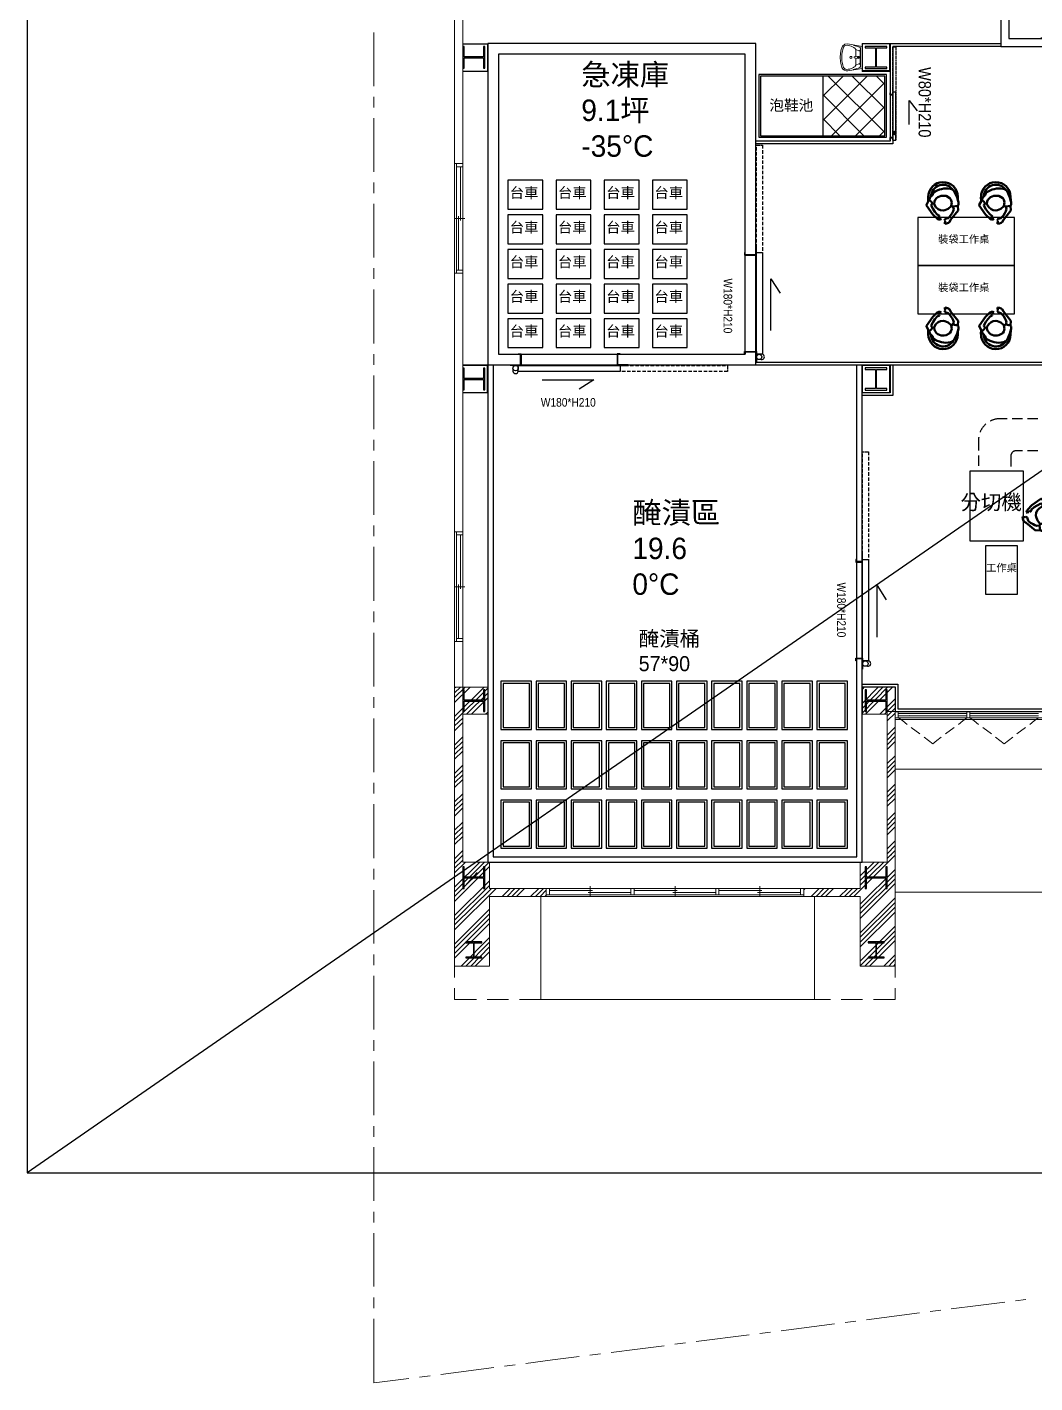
# Model space of a CAD drawing. Header units: millimetres. Extents: x -15161 to 10473752, y -72817 to 33960.
# Drawn here: x -2764 to -886, y -8755 to -6226 of the extents above; entities that cross this region are included whole.
import ezdxf

# ---------------------------------------------------------------- set-up
doc = ezdxf.new("R2010")
doc.units = ezdxf.units.MM
doc.linetypes.add('1', pattern=[4, 3, -1])
doc.linetypes.add('HIDDEN', pattern=[9.525, 6.35, -3.175])
doc.layers.add('_寬線_', color=250, linetype='Continuous', lineweight=50)
doc.layers.add('添利-門', color=150, linetype='Continuous', lineweight=25)
for name, color, linetype in [('I-DOOR', 4, 'Continuous'), ('PDF2_幾何圖形', 7, 'Continuous'), ('PDF_幾何圖形', 7, 'Continuous'), ('屠宰設備', 7, 'Continuous')]:
    doc.layers.add(name, color=color, linetype=linetype)
doc.styles.add('新細明體', font='PMingLiU.ttf')
doc.styles.add('正黑', font='Microsoft JhengHei.ttf', dxfattribs={"width": 0.9})

# ---------------------------------------------------------------- blocks, each defined once
blk = doc.blocks.new('二樓建築底圖')
at = {"layer": 'PDF2_幾何圖形', "lineweight": 20}
for points in [[(-1952.3, -5927.7), (-1952.3, -6480.5), (-1967.6, -6480.5), (-1967.6, -5927.7)], [(-1952.3, -7167.4), (-1967.6, -7167.4), (-1967.6, -6685.3), (-1952.3, -6685.3)], [(-1902.4, -7847.6), (-1796.6, -7847.6), (-1796.6, -7832.8), (-1902.4, -7832.8), (-1902.4, -7783.7), (-1952.3, -7783.7), (-1952.3, -7372.3), (-1967.6, -7372.3), (-1967.6, -7977.6), (-1902.4, -7977.6)], [(-1146, -7977.6), (-1146, -7502.7), (-1161.3, -7502.7), (-1161.3, -7783.7), (-1211.2, -7783.7), (-1211.2, -7832.8), (-1316.6, -7832.8), (-1316.6, -7847.6), (-1211.2, -7847.6), (-1211.2, -7977.6)]]:
    blk.add_lwpolyline(points, close=True, dxfattribs=at)
at = {"layer": 'PDF2_幾何圖形', "lineweight": 13}
for points in [[(-2117.8, -6236.2), (-2117.8, -6336.1)], [(1196.3, -6309.5), (1196.3, -7610.2), (-1146, -7610.2)], [(-2117.8, -6356), (-2117.8, -6375.9)], [(-2117.8, -6396.2), (-2117.8, -6496.1)], [(-2117.8, -6516), (-2117.8, -6535.9)], [(-2117.8, -6555.8), (-2117.8, -6656.1)], [(-2117.8, -6676), (-2117.8, -6695.9)], [(-2117.8, -6715.8), (-2117.8, -6816.1)], [(-2117.8, -6836), (-2117.8, -6855.9)], [(-2117.8, -6875.8), (-2117.8, -6976.1)], [(-2117.8, -6996), (-2117.8, -7015.9)], [(-2117.8, -7035.8), (-2117.8, -7136.1)], [(-2117.8, -7156), (-2117.8, -7175.9)], [(-2117.8, -7195.8), (-2117.8, -7296.1)], [(-2117.8, -7316), (-2117.8, -7335.9)], [(-2117.8, -7355.8), (-2117.8, -7456.1)], [(-2117.8, -7476), (-2117.8, -7495.9)], [(-2117.8, -7515.8), (-2117.8, -7616.1)], [(-2117.8, -7636), (-2117.8, -7655.9)], [(-2117.8, -7675.8), (-2117.8, -7776.1)], [(-2117.8, -7796), (-2117.8, -7815.9)], [(-2117.8, -7835.8), (-2117.8, -7935.7)], [(-2117.8, -7956), (-2117.8, -7975.9)], [(-2117.8, -7995.8), (-2117.8, -8095.7)], [(-2117.8, -8116), (-2117.8, -8135.9)], [(-2117.8, -8155.8), (-2117.8, -8255.6)], [(-2117.8, -8276), (-2117.8, -8295.9)], [(-2117.8, -8315.7), (-2117.8, -8415.6)], [(-2117.8, -8436), (-2117.8, -8455.9)], [(-2117.8, -8475.7), (-2117.8, -8575.6)], [(-2117.8, -8596), (-2117.8, -8615.8)], [(-1080.8, -8622.2), (-1060.9, -8619.7)], [(-1041.5, -8617.1), (-991.5, -8610.8), (-942, -8604.4)], [(-922.1, -8601.9), (-902.6, -8599.3)], [(-2117.8, -8635.7), (-2117.8, -8755.1), (-2102.6, -8753.4), (-2053.1, -8747.1)], [(-1358.5, -8657.7), (-1259.5, -8645.1)], [(-1239.6, -8642.5), (-1219.7, -8640)], [(-1199.8, -8637.4), (-1100.7, -8624.7)], [(-1517.2, -8678.1), (-1418.2, -8665.4)], [(-1398.3, -8662.8), (-1378.4, -8660.3)], [(-1675.9, -8698.4), (-1626.4, -8692), (-1576.9, -8685.7)], [(-1557, -8683.1), (-1537.1, -8680.6)], [(-1874.5, -8724.2), (-1854.6, -8721.7)], [(-1834.7, -8718.7), (-1785.2, -8712.4), (-1735.6, -8706)], [(-1715.7, -8703.5), (-1695.8, -8700.9)], [(-2033.2, -8744.5), (-2013.3, -8742)], [(-1993.4, -8739.4), (-1894.4, -8726.7)]]:
    blk.add_lwpolyline(points, dxfattribs=at)
at = {"layer": 'PDF2_幾何圖形', "lineweight": 0}
for points in [[(-1952.3, -6257), (-1905.4, -6257), (-1905.4, -6309), (-1952.3, -6309)], [(-1952.3, -6257.8), (-1906.2, -6257.8), (-1906.2, -6308.2), (-1952.3, -6308.2)], [(-1161.7, -6256.6), (-1207.8, -6256.6), (-1207.8, -6308.6), (-1161.7, -6308.6)], [(-1161.7, -6257.4), (-1207, -6257.4), (-1207, -6307.3), (-1161.7, -6307.3)], [(-1201.9, -6256.6), (-1155.8, -6256.6), (-1155.8, -6308.6), (-1201.9, -6308.6)], [(-1201.9, -6257.4), (-1156.6, -6257.4), (-1156.6, -6307.3), (-1201.9, -6307.3)], [(-1951.5, -6856.3), (-1905.8, -6856.3), (-1905.8, -6908.4), (-1951.5, -6908.4)], [(-1951.5, -6857.6), (-1906.6, -6857.6), (-1906.6, -6907.5), (-1951.5, -6907.5)], [(-1161.7, -6856.3), (-1207.8, -6856.3), (-1207.8, -6908.4), (-1161.7, -6908.4)], [(-1161.7, -6857.6), (-1207, -6857.6), (-1207, -6907.5), (-1161.7, -6907.5)], [(-1201.9, -6856.3), (-1155.8, -6856.3), (-1155.8, -6908.4), (-1201.9, -6908.4)], [(-1201.9, -6857.6), (-1156.6, -6857.6), (-1156.6, -6907.5), (-1201.9, -6907.5)], [(-1967.6, -7512), (-1912.6, -7457.4)], [(-1967.6, -7459.1), (-1965.5, -7457.4)], [(-1967.6, -7467.9), (-1956.6, -7457.4)], [(-1967.6, -7476.8), (-1947.7, -7457.4)], [(-1967.6, -7485.7), (-1938.8, -7457.4)], [(-1967.6, -7520.9), (-1905.8, -7459.5)], [(-1207.4, -7456.9), (-1146, -7456.9), (-1146, -7977.6), (-1211.2, -7977.6), (-1211.2, -7847.6), (-1316.6, -7847.6), (-1316.6, -7832.8), (-1211.2, -7832.8), (-1211.2, -7783.7), (-1161.3, -7783.7), (-1161.3, -7507.7), (-1207.4, -7507.7), (-1207.4, -7457.4)], [(-1207.4, -7487.4), (-1177.3, -7456.9)], [(-1207.4, -7496.3), (-1168.5, -7456.9)], [(-1207.4, -7505.2), (-1159.6, -7456.9)], [(-1207.4, -7460.8), (-1203.6, -7456.9)], [(-1201.5, -7507.7), (-1150.7, -7456.9)], [(-1945.1, -7507.7), (-1905.8, -7468.4)], [(-1936.3, -7507.7), (-1905.8, -7477.3)], [(-1174.8, -7507.7), (-1146, -7479)], [(-1910, -7507.7), (-1905.8, -7503.9)], [(-1165.9, -7507.7), (-1146, -7487.8)], [(-1161.3, -7511.5), (-1146, -7496.7)], [(-1161.3, -7520.4), (-1146, -7505.6)], [(-1146, -7510.3), (-1145.6, -7510.7)], [(-1119.8, -7510.3), (-1119.4, -7510.7)], [(-1967.6, -7529.7), (-1952.3, -7514.9)], [(-1967.6, -7538.6), (-1952.3, -7523.4)], [(-1161.3, -7547.1), (-1146, -7531.9)], [(-1124, -7526.8), (-1132.1, -7520.4), (-1140.1, -7514.5)], [(-1100.3, -7544.6), (-1116.4, -7532.7)], [(-1036.4, -7532.7), (-1052.5, -7544.6)], [(-1012.7, -7514.5), (-1020.3, -7520.4), (-1028.3, -7526.8)], [(-990.7, -7526.8), (-998.7, -7520.4), (-1006.8, -7514.5)], [(-966.6, -7544.6), (-982.6, -7532.7)], [(-903.1, -7532.7), (-919.1, -7544.6)], [(-878.9, -7514.5), (-887, -7520.4), (-895, -7526.8)], [(-1967.6, -7565.3), (-1952.3, -7550.1)], [(-1967.6, -7573.8), (-1952.3, -7558.9)], [(-1161.3, -7556), (-1146, -7540.7)], [(-1161.3, -7564.9), (-1146, -7549.6)], [(-1161.3, -7573.3), (-1146, -7558.5)], [(-1060.5, -7550.5), (-1068.6, -7556.8), (-1076.2, -7562.8), (-1084.2, -7556.8), (-1092.3, -7550.5)], [(-926.8, -7550.5), (-934.8, -7556.8), (-942.9, -7562.8), (-950.9, -7556.8), (-958.9, -7550.5)], [(-1967.6, -7582.7), (-1952.3, -7567.8)], [(-1967.6, -7591.5), (-1952.3, -7576.7)], [(-1161.3, -7600), (-1146, -7585.2)], [(-1967.6, -7618.2), (-1952.3, -7603)], [(-1967.6, -7627.1), (-1952.3, -7611.9)], [(-1161.3, -7608.9), (-1146, -7594.1)], [(-1161.3, -7617.8), (-1146, -7602.5)], [(-1161.3, -7626.7), (-1146, -7611.4)], [(-1967.6, -7636), (-1952.3, -7620.7)], [(-1967.6, -7644.4), (-1952.3, -7629.6)], [(-1967.6, -7671.1), (-1952.3, -7656.3)], [(-1161.3, -7652.9), (-1146, -7638.1)], [(-1161.3, -7661.8), (-1146, -7647)], [(-1161.3, -7670.7), (-1146, -7655.9)], [(-1967.6, -7680), (-1952.3, -7665.2)], [(-1967.6, -7688.9), (-1952.3, -7673.7)], [(-1967.6, -7697.8), (-1952.3, -7682.5)], [(-1161.3, -7679.6), (-1146, -7664.8)], [(-1967.6, -7724), (-1952.3, -7709.2)], [(-1161.3, -7706.2), (-1146, -7691)], [(-1161.3, -7715.1), (-1146, -7699.9)], [(-1161.3, -7723.6), (-1146, -7708.8)], [(-1967.6, -7732.9), (-1952.3, -7718.1)], [(-1967.6, -7741.8), (-1952.3, -7727)], [(-1967.6, -7750.7), (-1952.3, -7735.9)], [(-1161.3, -7732.5), (-1146, -7717.7)], [(-1967.6, -7777.4), (-1952.3, -7762.1)], [(-1161.3, -7759.2), (-1146, -7743.9)], [(-1161.3, -7768), (-1146, -7752.8)], [(-1161.3, -7776.9), (-1146, -7761.7)], [(-1967.6, -7786.2), (-1952.3, -7771)], [(-1967.6, -7794.7), (-1952.3, -7779.9)], [(-1967.6, -7830.3), (-1920.6, -7783.7)], [(-1967.6, -7839.2), (-1911.7, -7783.7)], [(-1967.6, -7848), (-1902.8, -7783.7)], [(-1967.6, -7803.6), (-1947.3, -7783.7)], [(-1960, -7770.2), (-1959.5, -7770.6)], [(-1223.1, -7847.6), (-1146, -7770.6)], [(-1211.2, -7809.1), (-1185.4, -7783.7)], [(-1211.2, -7818), (-1176.5, -7783.7)], [(-1211.2, -7826.9), (-1167.6, -7783.7)], [(-1153.6, -7770.2), (-1153.2, -7770.6)], [(-1967.6, -7856.9), (-1902.4, -7791.7)], [(-1211.2, -7862), (-1146, -7797.2)], [(-1211.2, -7870.9), (-1146, -7806.1)], [(-1967.6, -7883.2), (-1902.4, -7818.4)], [(-1967.6, -7892.1), (-1902.4, -7827.3)], [(-1967.6, -7900.9), (-1899, -7832.8)], [(-1967.6, -7909.8), (-1890.1, -7832.8)], [(-1878.7, -7847.6), (-1863.9, -7832.8)], [(-1869.8, -7847.6), (-1855, -7832.8)], [(-1860.9, -7847.6), (-1846.1, -7832.8)], [(-1852, -7847.6), (-1837.2, -7832.8)], [(-1825.8, -7847.6), (-1810.5, -7832.8)], [(-1816.9, -7847.6), (-1801.7, -7832.8)], [(-1808, -7847.6), (-1796.6, -7836.2)], [(-1316.6, -7835.3), (-1314.1, -7832.8)], [(-1302.6, -7847.6), (-1287.8, -7832.8)], [(-1293.7, -7847.6), (-1278.9, -7832.8)], [(-1284.8, -7847.6), (-1270, -7832.8)], [(-1276, -7847.6), (-1261.1, -7832.8)], [(-1249.7, -7847.6), (-1234.5, -7832.8)], [(-1240.8, -7847.6), (-1225.6, -7832.8)], [(-1231.9, -7847.6), (-1216.7, -7832.8)], [(-1211.2, -7879.8), (-1146, -7815)], [(-1211.2, -7888.7), (-1146, -7823.5)], [(-1799.1, -7847.6), (-1796.6, -7845.1)], [(-1211.2, -7915.3), (-1146, -7850.2)], [(-1211.2, -7923.8), (-1146, -7859)], [(-1967.6, -7936.5), (-1902.4, -7871.3)], [(-1967.6, -7945), (-1902.4, -7880.2)], [(-1967.6, -7953.9), (-1902.4, -7889.1)], [(-1211.2, -7932.7), (-1146, -7867.9)], [(-1211.2, -7941.6), (-1146, -7876.8)], [(-1967.6, -7962.7), (-1902.4, -7898)], [(-1211.2, -7968.2), (-1146, -7903.1)], [(-1211.2, -7977.1), (-1146, -7912)], [(-1955.3, -7977.6), (-1902.4, -7924.2)], [(-1946.4, -7977.6), (-1902.4, -7933.1)], [(-1202.7, -7977.6), (-1146, -7920.8)], [(-1193.8, -7977.6), (-1146, -7929.7)], [(-1937.5, -7977.6), (-1902.4, -7942)], [(-1929.1, -7977.6), (-1902.4, -7950.9)], [(-1167.2, -7977.6), (-1146, -7956.4)], [(-1158.3, -7977.6), (-1146, -7964.9)], [(-1149.4, -7977.6), (-1146, -7973.8)]]:
    blk.add_lwpolyline(points, dxfattribs=at)
at = {"layer": 'PDF2_幾何圖形', "lineweight": 25}
for points in [[(-1913.8, -6302.7), (-1910.9, -6302.7), (-1910.9, -6262.5), (-1913.8, -6262.5), (-1913.8, -6281.5), (-1949.4, -6281.5), (-1949.4, -6262.5), (-1952.3, -6262.5), (-1952.3, -6302.7), (-1949.4, -6302.7), (-1949.4, -6283.6), (-1913.8, -6283.6)], [(-1201.9, -6300.6), (-1201.9, -6303.1), (-1161.7, -6303.1), (-1161.7, -6300.6), (-1180.7, -6300.6), (-1180.7, -6264.6), (-1161.7, -6264.6), (-1161.7, -6262.1), (-1201.9, -6262.1), (-1201.9, -6264.6), (-1182.8, -6264.6), (-1182.8, -6300.6)], [(-1913.8, -6902.9), (-1910.9, -6902.9), (-1910.9, -6862.3), (-1913.8, -6862.3), (-1913.8, -6881.7), (-1949.4, -6881.7), (-1949.4, -6862.3), (-1952.3, -6862.3), (-1952.3, -6902.9), (-1949.4, -6902.9), (-1949.4, -6883.4), (-1913.8, -6883.4)], [(-1201.9, -6900.3), (-1201.9, -6903.3), (-1161.7, -6903.3), (-1161.7, -6900.3), (-1180.7, -6900.3), (-1180.7, -6864.8), (-1161.7, -6864.8), (-1161.7, -6861.8), (-1201.9, -6861.8), (-1201.9, -6864.8), (-1182.8, -6864.8), (-1182.8, -6900.3)], [(-1913.8, -7502.7), (-1910.9, -7502.7), (-1910.9, -7462), (-1913.8, -7462), (-1913.8, -7481.5), (-1949.4, -7481.5), (-1949.4, -7462), (-1952.3, -7462), (-1952.3, -7502.7), (-1949.4, -7502.7), (-1949.4, -7483.2), (-1913.8, -7483.2)], [(-1163.8, -7502.7), (-1161.3, -7502.7), (-1161.3, -7462), (-1163.8, -7462), (-1163.8, -7481.5), (-1199.8, -7481.5), (-1199.8, -7462), (-1202.3, -7462), (-1202.3, -7502.7), (-1199.8, -7502.7), (-1199.8, -7483.2), (-1163.8, -7483.2)], [(-1913.8, -7832.8), (-1910.9, -7832.8), (-1910.9, -7792.2), (-1913.8, -7792.2), (-1913.8, -7811.6), (-1949.4, -7811.6), (-1949.4, -7792.2), (-1952.3, -7792.2), (-1952.3, -7832.8), (-1949.4, -7832.8), (-1949.4, -7813.3), (-1913.8, -7813.3)], [(-1163.8, -7832.8), (-1161.3, -7832.8), (-1161.3, -7792.2), (-1163.8, -7792.2), (-1163.8, -7811.6), (-1199.8, -7811.6), (-1199.8, -7792.2), (-1202.3, -7792.2), (-1202.3, -7832.8), (-1199.8, -7832.8), (-1199.8, -7813.3), (-1163.8, -7813.3)], [(-1916.8, -7934), (-1916.8, -7932.3), (-1946.8, -7932.3), (-1946.8, -7934), (-1932, -7934), (-1932, -7961.1), (-1946.8, -7961.1), (-1946.8, -7962.3), (-1916.8, -7962.3), (-1916.8, -7961.1), (-1931.2, -7961.1), (-1931.2, -7934)], [(-1166.8, -7934), (-1166.8, -7932.3), (-1196.8, -7932.3), (-1196.8, -7934), (-1182.4, -7934), (-1182.4, -7961.1), (-1196.8, -7961.1), (-1196.8, -7962.3), (-1166.8, -7962.3), (-1166.8, -7961.1), (-1181.1, -7961.1), (-1181.1, -7934)]]:
    blk.add_lwpolyline(points, close=True, dxfattribs=at)
at = {"layer": 'PDF2_幾何圖形', "lineweight": 5}
for points in [[(-1967.6, -6480.5), (-1967.6, -6685.3)], [(-1964.2, -6480.5), (-1964.2, -6685.3)], [(-1952.3, -6486.4), (-1964.2, -6486.4)], [(-1956.6, -6486.4), (-1956.6, -6586.7)], [(-1952.3, -6480.5), (-1952.3, -6685.3)], [(-1948.5, -6582.9), (-1968.4, -6582.9)], [(-1960.4, -6679.4), (-1960.4, -6578.7)], [(-1952.3, -6679.4), (-1964.2, -6679.4)], [(-1967.6, -7167.4), (-1967.6, -7372.3)], [(-1964.2, -7167.4), (-1964.2, -7372.3)], [(-1952.3, -7173.4), (-1964.2, -7173.4)], [(-1956.6, -7173.4), (-1956.6, -7274.1)], [(-1952.3, -7167.4), (-1952.3, -7372.3)], [(-1948.5, -7269.9), (-1968.4, -7269.9)], [(-1960.4, -7366.4), (-1960.4, -7266)], [(-1952.3, -7366.4), (-1964.2, -7366.4)], [(-993.2, -7502.7), (-1146.9, -7502.7), (-72.2, -7502.7)], [(-1140.9, -7502.7), (-1140.9, -7514.5)], [(-1140.9, -7506.5), (-1012.7, -7506.5)], [(-1140.9, -7510.7), (-1012.7, -7510.7)], [(-1012.7, -7502.7), (-1012.7, -7514.5)], [(-1006.8, -7502.7), (-1006.8, -7514.5)], [(-1006.8, -7506.5), (-878.9, -7506.5)], [(-1006.8, -7510.7), (-878.9, -7510.7)], [(-1146.9, -7514.5), (-72.2, -7514.5)], [(-993.2, -7517.5), (-1146.9, -7517.5), (-72.2, -7517.5)], [(-1952.3, -7832.8), (-1939.2, -7818), (-1925.7, -7803.2)], [(-1316.6, -7832.8), (-1796.6, -7832.8)], [(-1790.7, -7832.8), (-1790.7, -7844.7)], [(-1790.7, -7836.6), (-1710.7, -7836.6)], [(-1714.9, -7828.6), (-1714.9, -7848.5)], [(-1638.7, -7832.8), (-1638.7, -7844.7)], [(-1632.8, -7832.8), (-1632.8, -7844.7)], [(-1632.8, -7836.6), (-1552.8, -7836.6)], [(-1556.6, -7828.6), (-1556.6, -7848.5)], [(-1480.8, -7844.7), (-1480.8, -7832.8)], [(-1474.9, -7832.8), (-1474.9, -7844.7)], [(-1474.9, -7836.6), (-1394.9, -7836.6)], [(-1398.7, -7828.6), (-1398.7, -7848.5)], [(-1322.9, -7832.8), (-1322.9, -7844.7)], [(-1806.7, -7847.6), (-1806.7, -8040.2), (-1296.7, -8040.2), (-1296.7, -7847.6)], [(-1316.6, -7844.7), (-1796.6, -7844.7)], [(-1796.6, -7847.6), (-1316.6, -7847.6)], [(-1638.7, -7840.4), (-1718.7, -7840.4)], [(-1480.8, -7840.4), (-1560.8, -7840.4)], [(-1322.9, -7840.4), (-1402.9, -7840.4)], [(-1967.6, -7998.7), (-1967.6, -7977.6)], [(-1146, -7977.6), (-1146, -7998.7)], [(-1926.5, -8040.2), (-1967.6, -8040.2), (-1967.6, -8018.6)], [(-1866.8, -8040.2), (-1906.6, -8040.2)], [(-1806.7, -8040.2), (-1846.5, -8040.2)], [(-1746.6, -8040.2), (-1786.8, -8040.2)], [(-1686.5, -8040.2), (-1726.7, -8040.2)], [(-1626.8, -8040.2), (-1666.6, -8040.2)], [(-1566.7, -8040.2), (-1606.5, -8040.2)], [(-1506.6, -8040.2), (-1546.9, -8040.2)], [(-1446.5, -8040.2), (-1486.7, -8040.2)], [(-1386.9, -8040.2), (-1426.6, -8040.2)], [(-1326.8, -8040.2), (-1366.5, -8040.2)], [(-1266.6, -8040.2), (-1306.9, -8040.2)], [(-1207, -8040.2), (-1246.8, -8040.2)], [(-1146, -8018.6), (-1146, -8040.2), (-1186.7, -8040.2)]]:
    blk.add_lwpolyline(points, dxfattribs=at)
at = {"layer": 'PDF2_幾何圖形', "lineweight": 0}
blk.add_lwpolyline([(-1905.8, -7457.4), (-1905.8, -7507.7), (-1952.3, -7507.7), (-1952.3, -7783.7), (-1902.4, -7783.7), (-1902.4, -7832.8), (-1796.6, -7832.8), (-1796.6, -7847.6), (-1902.4, -7847.6), (-1902.4, -7977.6), (-1967.6, -7977.6), (-1967.6, -7457.4)], close=True, dxfattribs=at)
at = {"layer": 'PDF2_幾何圖形', "lineweight": 20}
blk.add_lwpolyline([(-1967.6, -7457.4), (-1952.3, -7457.4)], dxfattribs=at)
at = {"layer": 'PDF2_幾何圖形', "lineweight": 9}
blk.add_lwpolyline([(1196.3, -7610.2), (1196.3, -7840), (-1146, -7840)], dxfattribs=at)
blk = doc.blocks.new('人')
at = {"layer": '_寬線_', "color": 0}
for p, q in [((-847.1, -7154.9), (-851.3, -7162.6)), ((-847.7, -7148), (-847.7, -7155.9)), ((-846, -7153.5), (-847.1, -7154.9)), ((-844.6, -7149.9), (-846, -7153.5)), ((-842.4, -7156.5), (-846, -7153.5)), ((-843.2, -7147.9), (-844.6, -7149.9)), ((-839.7, -7144.3), (-843.2, -7147.9)), ((-840.1, -7160), (-842.4, -7156.5)), ((-838, -7139.6), (-839.7, -7144.3)), ((-836.3, -7156.5), (-836.7, -7160.5)), ((-834.7, -7153.5), (-836.3, -7156.5)), ((-832.1, -7150), (-834.7, -7153.5)), ((-830.1, -7148.4), (-832.1, -7150)), ((-823.8, -7146), (-830.1, -7148.4)), ((-817.8, -7145.9), (-823.8, -7146)), ((-814.4, -7146.4), (-817.8, -7145.9)), ((-807.2, -7150.5), (-814.4, -7146.4)), ((-805.4, -7153.4), (-807.2, -7150.5)), ((-802.1, -7134.8), (-806.1, -7133.3)), ((-803.9, -7158.8), (-805.4, -7153.4)), ((-799, -7137.8), (-802.1, -7134.8)), ((-793.9, -7149.7), (-799, -7137.8)), ((-792.8, -7154.5), (-793.9, -7149.7)), ((-791.3, -7158.5), (-792.8, -7154.5)), ((-792.4, -7148), (-792.4, -7155.5)), ((-851.3, -7162.6), (-851.2, -7163.7)), ((-851.2, -7163.7), (-839.5, -7180.7)), ((-842.6, -7164), (-841.8, -7162.1)), ((-838.9, -7170.9), (-842.6, -7164)), ((-841.8, -7162.1), (-840.1, -7160)), ((-840.1, -7160), (-836.7, -7160.5)), ((-839.5, -7180.7), (-831.6, -7188.4)), ((-835.5, -7176), (-838.9, -7170.9)), ((-836.7, -7160.6), (-836.3, -7162.7)), ((-836.3, -7162.7), (-833.5, -7167.1)), ((-831.3, -7181), (-835.5, -7176)), ((-833.5, -7167.1), (-829.3, -7170.8)), ((-827.2, -7183.1), (-831.3, -7181)), ((-829.3, -7170.8), (-825.3, -7172.6)), ((-825.3, -7172.6), (-820.4, -7173.2)), ((-820.4, -7173.2), (-817.4, -7172.7)), ((-817.4, -7172.7), (-810.9, -7170.2)), ((-810.9, -7170.2), (-805.4, -7165.5)), ((-806.6, -7190.9), (-792.5, -7173.7)), ((-803.7, -7178.4), (-806.5, -7182.9)), ((-805.4, -7165.5), (-803.9, -7158.8)), ((-805.2, -7164.7), (-801.8, -7166.5)), ((-801.9, -7174.9), (-803.7, -7178.4)), ((-800.6, -7171.1), (-801.9, -7174.9)), ((-792.7, -7165.1), (-801.8, -7166.5)), ((-801.8, -7166.5), (-800.6, -7171.1)), ((-792.7, -7165.1), (-791.5, -7162.9)), ((-792.5, -7173.7), (-792.7, -7165.1)), ((-791.4, -7162.8), (-791.3, -7158.5)), ((-831.6, -7188.4), (-828.6, -7190.1)), ((-828.9, -7184.1), (-827.2, -7183.6)), ((-826.4, -7188), (-828.9, -7184.1)), ((-828.6, -7190.1), (-826.5, -7190.4)), ((-827.2, -7183.6), (-827.2, -7183.1)), ((-826.5, -7190.4), (-824.9, -7189.6)), ((-824.4, -7188.9), (-826.4, -7188)), ((-824.9, -7189.6), (-824.4, -7188.9)), ((-816.5, -7189.3), (-818.3, -7191.7)), ((-818.3, -7191.7), (-817, -7193.1)), ((-817, -7194.7), (-817.7, -7196.4)), ((-817.7, -7196.4), (-817.7, -7198.1)), ((-817.7, -7198.1), (-814.1, -7197.6)), ((-817, -7193.1), (-817, -7194.7)), ((-811.1, -7187.7), (-816.5, -7189.3)), ((-814.1, -7197.6), (-810.5, -7196.4)), ((-809.7, -7186.7), (-811.1, -7187.7)), ((-810.5, -7196.4), (-808.7, -7195.3)), ((-806.5, -7182.9), (-809.7, -7186.7)), ((-808.7, -7195.3), (-806.6, -7190.9))]:
    blk.add_line(p, q, dxfattribs=at)
for centre, radius, start, end in [((-820, -7148), 27.6, 0, 180), ((-820, -7148), 22.6, 32.3879, 178.1248), ((-814.5, -7174.5), 42, 78.4707, 123.9689)]:
    blk.add_arc(centre, radius, start, end, dxfattribs=at)
blk = doc.blocks.new('圖框')
blk.add_lwpolyline([(206758.9, -122222.3), (206758.9, -127878), (214926, -127878), (214926, -122222.3)], close=True)

msp = doc.modelspace()

# ---------------------------------------------------------------- hatches: boundary and pattern name
h = msp.add_hatch()
h.set_pattern_fill('ANSI37', color=256, scale=10)
h.paths.add_polyline_path([(-1165.4398, -6428.6735), (-1165.4398, -6317.2812), (-1281.249, -6317.2812), (-1281.249, -6428.6735)])
at = {"layer": '添利-門', "lineweight": -3, "ltscale": 50}
for points in [[(-1150.2531, -6421.1015), (-1150.2531, -6426.1015), (-1148.2531, -6426.1015), (-1148.2531, -6421.1015)], [(-1145.2531, -6421.1015), (-1145.2531, -6426.1015), (-1147.2531, -6426.1015), (-1147.2531, -6421.1015)]]:
    msp.add_hatch(color=211, dxfattribs=at).paths.add_polyline_path(points)

# ---------------------------------------------------------------- linework, layer by layer
at = {"color": 230}
msp.add_line((3360.8703, -4121.3669), (-2764.4316, -8363.1385), dxfattribs=at)
msp.add_line((-1281.249, -6317.2812), (-1281.249, -6428.6735))
at = {"color": 150, "linetype": 'HIDDEN'}
for p, q in [((-1404.8149, -6646.7616), (-1404.8149, -6446.3263)), ((-1393.8149, -6446.3263), (-1393.8149, -6646.7616)), ((-1659.1704, -6857.3263), (-1458.7351, -6857.3263)), ((-1458.7351, -6868.3263), (-1659.1704, -6868.3263)), ((-1206.8149, -7218.8772), (-1206.8149, -7018.4419)), ((-1195.8149, -7018.4419), (-1195.8149, -7218.8772))]:
    msp.add_line(p, q, dxfattribs=at)
at = {"color": 150, "linetype": '1'}
for p, q in [((-1404.8149, -6446.3263), (-1393.8149, -6446.3263)), ((-1458.7351, -6857.3263), (-1458.7351, -6868.3263)), ((-1206.8149, -7018.4419), (-1195.8149, -7018.4419))]:
    msp.add_line(p, q, dxfattribs=at)
at = {"color": 150}
for p, q in [((-1404.8149, -6836.3263), (-1404.8149, -6646.7616)), ((-1404.8149, -6646.7616), (-1393.8149, -6646.7616)), ((-1393.8149, -6646.7616), (-1393.8149, -6836.3263)), ((-1377.8103, -6791.823), (-1377.8103, -6695.353)), ((-1377.8103, -6695.353), (-1360.7082, -6722.6095)), ((-1393.8149, -6836.3263), (-1404.8149, -6836.3263)), ((-1848.7351, -6857.3263), (-1659.1704, -6857.3263)), ((-1848.7351, -6868.3263), (-1848.7351, -6857.3263)), ((-1659.1704, -6868.3263), (-1848.7351, -6868.3263)), ((-1659.1704, -6857.3263), (-1659.1704, -6868.3263)), ((-1804.2318, -6884.3309), (-1707.7618, -6884.3309)), ((-1707.7618, -6884.3309), (-1735.0183, -6901.433)), ((-1206.8149, -7408.4419), (-1206.8149, -7218.8772)), ((-1206.8149, -7218.8772), (-1195.8149, -7218.8772)), ((-1195.8149, -7218.8772), (-1195.8149, -7408.4419)), ((-1179.8103, -7363.9386), (-1179.8103, -7267.4686)), ((-1179.8103, -7267.4686), (-1162.7082, -7294.7251)), ((-1195.8149, -7408.4419), (-1206.8149, -7408.4419))]:
    msp.add_line(p, q, dxfattribs=at)
at = {"color": 30}
for p, q in [((-1405.8149, -6851.3263), (338.8012, -6851.3263)), ((-1405.8149, -6856.3263), (338.8012, -6856.3263))]:
    msp.add_line(p, q, dxfattribs=at)
at = {"color": 94}
for points in [[(-949.4039, -6262.0601), (47.7443, -6262.0601), (47.7443, -5703.3483), (-949.4039, -5703.3483)], [(-934.4039, -6247.0601), (32.7443, -6247.0601), (32.7443, -5718.3483), (-934.4039, -5718.3483)]]:
    msp.add_lwpolyline(points, close=True, dxfattribs=at)
at = {"color": 150}
for points in [[(-873.75, -6247.0601), (-873.75, -6246.0601), (-868.75, -6246.0601), (-868.75, -6263.0601), (-888.75, -6263.0601), (-888.75, -6262.0601), (-869.75, -6262.0601), (-869.75, -6247.0601), (-873.75, -6247.0601)], [(-1425.8149, -6646.7616), (-1426.8149, -6646.7616), (-1426.8149, -6651.7616), (-1404.8149, -6651.7616), (-1404.8149, -6631.7616), (-1405.8149, -6631.7616), (-1405.8149, -6650.7616), (-1425.8149, -6650.7616), (-1425.8149, -6646.7616)], [(-1848.7351, -6836.3263), (-1848.7351, -6835.3263), (-1843.7351, -6835.3263), (-1843.7351, -6857.3263), (-1863.7351, -6857.3263), (-1863.7351, -6856.3263), (-1844.7351, -6856.3263), (-1844.7351, -6836.3263), (-1848.7351, -6836.3263)], [(-1659.1704, -6836.3263), (-1659.1704, -6835.3263), (-1664.1704, -6835.3263), (-1664.1704, -6857.3263), (-1644.1704, -6857.3263), (-1644.1704, -6856.3263), (-1663.1704, -6856.3263), (-1663.1704, -6836.3263), (-1659.1704, -6836.3263)], [(-1425.8149, -6836.3263), (-1426.8149, -6836.3263), (-1426.8149, -6831.3263), (-1404.8149, -6831.3263), (-1404.8149, -6851.3263), (-1405.8149, -6851.3263), (-1405.8149, -6832.3263), (-1425.8149, -6832.3263), (-1425.8149, -6836.3263)], [(-1218.8149, -7218.8772), (-1219.8149, -7218.8772), (-1219.8149, -7223.8772), (-1206.8149, -7223.8772), (-1206.8149, -7203.8772), (-1207.8149, -7203.8772), (-1207.8149, -7222.8772), (-1218.8149, -7222.8772), (-1218.8149, -7218.8772)], [(-1218.8149, -7408.4419), (-1219.8149, -7408.4419), (-1219.8149, -7403.4419), (-1206.8149, -7403.4419), (-1206.8149, -7423.4419), (-1207.8149, -7423.4419), (-1207.8149, -7404.4419), (-1218.8149, -7404.4419), (-1218.8149, -7408.4419)]]:
    msp.add_lwpolyline(points, dxfattribs=at)
at = {"color": 54}
for points in [[(-1905.7816, -6856.3263), (-1405.8149, -6856.3263), (-1405.8149, -6256.5576), (-1905.7816, -6256.5576)], [(-1885.7816, -6836.3263), (-1425.8149, -6836.3263), (-1425.8149, -6276.5576), (-1885.7816, -6276.5576)]]:
    msp.add_lwpolyline(points, close=True, dxfattribs=at)
at = {"color": 30}
for points in [[(-949.4039, -6257.0601), (-1155.7531, -6257.0601), (-1155.7531, -6438.6194), (-1405.8149, -6438.6194)], [(-949.4039, -6262.0601), (-1150.7531, -6262.0601), (-1150.7531, -6443.6194), (-1405.8149, -6443.6194)], [(-1155.7531, -6856.3263), (-1155.7531, -6908.3881), (-1207.8149, -6908.3881)], [(-1150.7531, -6856.3263), (-1150.7531, -6913.3881), (-1207.8149, -6913.3881)], [(-1207.3917, -7451.9415), (-1141.0179, -7451.9415), (-1141.0179, -7497.6546), (-457.7075, -7497.6546), (-457.7075, -7457.0209), (-406.2273, -7457.0209), (-406.2273, -7497.6546), (292.321, -7497.6546), (292.321, -7457.0209), (338.8012, -7457.0209)], [(-1207.3917, -7456.9415), (-1146.0179, -7456.9415), (-1146.0179, -7502.6546), (-452.7075, -7502.6546), (-452.7075, -7462.0209), (-411.2273, -7462.0209), (-411.2273, -7502.6546), (297.321, -7502.6546), (297.321, -7462.0209), (338.8012, -7462.0209)]]:
    msp.add_lwpolyline(points, dxfattribs=at)
for points in [[(-1400.0582, -6431.6735), (-1162.4398, -6431.6735), (-1162.4398, -6314.2812), (-1400.0582, -6314.2812)], [(-1397.0582, -6428.6735), (-1165.4398, -6428.6735), (-1165.4398, -6317.2812), (-1397.0582, -6317.2812)]]:
    msp.add_lwpolyline(points, close=True)
at = {"color": 3}
for points in [[(-1104.0326, -6670.9647), (-924.0326, -6670.9647), (-924.0326, -6580.9647), (-1104.0326, -6580.9647)], [(-1104.0326, -6760.9647), (-924.0326, -6760.9647), (-924.0326, -6670.9647), (-1104.0326, -6670.9647)], [(-977.9096, -7283.8296), (-917.9096, -7283.8296), (-917.9096, -7193.8296), (-977.9096, -7193.8296)]]:
    msp.add_lwpolyline(points, close=True, dxfattribs=at)
at = {"color": 190}
for points in [[(-1905.7816, -6856.3263), (-1905.7816, -7783.7034), (-1207.8149, -7783.7034), (-1207.8149, -6856.3263)], [(-1895.7816, -6856.3263), (-1895.7816, -7773.7034), (-1217.8149, -7773.7034), (-1217.8149, -6856.3263)]]:
    msp.add_lwpolyline(points, dxfattribs=at)
at = {"color": 3, "linetype": 'HIDDEN', "ltscale": 3}
for points in [[(-794.7105, -6956.546), (-950.8136, -6956.546, 0.414213562), (-990.8136, -6996.546), (-990.8136, -7054.6155)], [(-794.7105, -7016.546), (-920.8136, -7016.546, 0.414213562), (-930.8136, -7026.546), (-930.8136, -7054.6155)]]:
    msp.add_lwpolyline(points, format="xyb", dxfattribs=at)
at = {"color": 150}
for centre in [(-1399.8459, -6841.3262), (-1853.735, -6862.2953), (-1201.8459, -7413.4418)]:
    msp.add_circle(centre, 5, dxfattribs=at)
for centre, start, end in [((-1394.8769, -6841.3261), 240.2057989, 119.7964122), ((-1853.7349, -6867.2644), 150.2057989, 29.7964122), ((-1196.8769, -7413.4417), 240.2057989, 119.7964122)]:
    msp.add_arc(centre, 5, start, end, dxfattribs=at)
at = {"layer": 'PDF2_幾何圖形', "lineweight": 5}
for points in [[(-1240.4066, -6261.2136), (-1241.2531, -6262.0601), (-1241.6764, -6262.9066), (-1242.5229, -6263.7531), (-1242.9461, -6264.5996)], [(-1234.4807, -6256.9811), (-1207.8149, -6262.0601), (-1207.8149, -6303.117), (-1234.4807, -6307.7727)], [(-1224.3225, -6305.2332), (-1212.8941, -6301.8472), (-1212.4709, -6301.424), (-1212.0476, -6301.424), (-1211.2011, -6300.5775), (-1211.2011, -6300.1542), (-1210.7779, -6299.731), (-1210.7779, -6265.4461), (-1211.2011, -6265.0228), (-1211.2011, -6264.5996), (-1211.6244, -6264.1763), (-1212.0476, -6263.7531), (-1212.4709, -6263.3298), (-1212.8941, -6263.3298), (-1224.3225, -6259.9438)], [(-1220.0898, -6267.1395), (-1220.0898, -6266.2926), (-1220.5131, -6266.2926), (-1220.5131, -6265.8693), (-1220.9363, -6265.8693)], [(-1219.6666, -6281.1071), (-1219.6666, -6267.5627), (-1220.0898, -6267.1395), (-1219.6666, -6266.7158)], [(-1219.6666, -6267.986), (-1213.7409, -6270.5255), (-1213.3174, -6270.5255), (-1212.8941, -6270.1022)], [(-1213.3174, -6270.5255), (-1212.8941, -6270.5255), (-1212.4709, -6270.1022), (-1212.0476, -6270.1022), (-1212.0476, -6269.2557), (-1211.6244, -6268.8325), (-1211.6244, -6295.9213), (-1212.0476, -6295.9213), (-1212.0476, -6295.0748), (-1212.4709, -6295.0748), (-1212.8941, -6294.6516), (-1213.3174, -6294.6516), (-1212.8941, -6294.2283)], [(-1215.0106, -6284.4931), (-1222.6293, -6283.6466), (-1222.6293, -6281.5304), (-1215.0106, -6280.6839)], [(-1220.0898, -6298.4608), (-1220.0898, -6297.6143), (-1219.6666, -6297.1911), (-1219.2433, -6296.7678)], [(-1213.3174, -6294.6516), (-1213.7409, -6294.6516), (-1219.6666, -6297.1911), (-1219.6666, -6284.0699)], [(-1215.8571, -6283.6466), (-1213.7409, -6281.5304)], [(-1215.8571, -6281.5304), (-1213.7409, -6283.6466)], [(-1240.4066, -6303.5402), (-1239.5599, -6304.3867), (-1238.7134, -6304.81), (-1237.8669, -6304.81), (-1236.5972, -6305.2332)], [(-1225.169, -6302.2705), (-1223.8991, -6301.424), (-1223.0525, -6301.0007), (-1221.7828, -6300.1542), (-1220.9363, -6299.3077), (-1220.5131, -6299.3077), (-1220.5131, -6298.8845), (-1220.0898, -6298.4608), (-1219.6666, -6298.0375)]]:
    msp.add_lwpolyline(points, dxfattribs=at)
for points in [[(-1228.9783, -6284.4931), (-1227.2853, -6284.0699), (-1226.862, -6282.3769), (-1227.2853, -6281.1071), (-1228.9783, -6280.6839), (-1230.2482, -6281.1071), (-1230.6715, -6282.3769), (-1230.2482, -6284.0699)], [(-1215.0106, -6284.4931), (-1213.3174, -6284.0699), (-1212.8941, -6282.3769), (-1213.3174, -6281.1071), (-1215.0106, -6280.6839), (-1216.2803, -6281.1071), (-1216.7036, -6282.3769), (-1216.2803, -6284.0699)], [(-1215.0106, -6284.0699), (-1213.7409, -6283.6466), (-1213.3174, -6282.3769), (-1213.7409, -6281.5304), (-1215.0106, -6281.1071), (-1215.8571, -6281.5304), (-1216.2803, -6282.3769), (-1215.8571, -6283.6466)]]:
    msp.add_lwpolyline(points, close=True, dxfattribs=at)
for points in [[(-1234.4807, -6256.9811), (-1251.9687, -6255.1115), (-1250.311, -6291.5476), (-1245.4858, -6301.424)], [(-1244.6391, -6270.5255), (-1245.0342, -6274.497), (-1246.1136, -6279.1106), (-1245.9091, -6283.2234)], [(-1242.9461, -6264.5996), (-1243.4329, -6266.6314), (-1243.6869, -6268.5995), (-1244.6391, -6270.5255)], [(-1230.6715, -6260.7903), (-1234.1352, -6260.0355), (-1237.2392, -6259.0336), (-1240.4066, -6261.2136)], [(-1220.9363, -6265.8693), (-1223.5888, -6263.217), (-1227.2289, -6262.039), (-1230.6715, -6260.7903)], [(-1245.9091, -6283.2234), (-1246.0077, -6286.6094), (-1244.9707, -6290.9904), (-1244.6391, -6294.2283)], [(-1244.6391, -6294.2283), (-1242.798, -6298.0729), (-1244.2159, -6301.0287), (-1240.4066, -6303.5402)], [(-1245.4858, -6301.424), (-1243.8068, -6305.2685), (-1238.7911, -6309.0709), (-1234.4807, -6307.7727)], [(-1236.5972, -6305.2332), (-1234.6006, -6305.1626), (-1232.682, -6304.3372), (-1230.6715, -6304.3867)], [(-1230.6715, -6304.3867), (-1228.9854, -6303.6952), (-1226.6715, -6303.0042), (-1225.169, -6302.2705)]]:
    msp.add_open_spline(points, degree=3, dxfattribs=at)
at = {"layer": 'PDF_幾何圖形', "color": 3}
for points in [[(-1868.3202, -6565.8321), (-1803.3202, -6565.8321), (-1803.3202, -6511.8321), (-1868.3202, -6511.8321)], [(-1778.4327, -6565.8321), (-1713.4327, -6565.8321), (-1713.4327, -6511.8321), (-1778.4327, -6511.8321)], [(-1688.5451, -6565.8321), (-1623.5451, -6565.8321), (-1623.5451, -6511.8321), (-1688.5451, -6511.8321)], [(-1598.6576, -6565.8321), (-1533.6576, -6565.8321), (-1533.6576, -6511.8321), (-1598.6576, -6511.8321)], [(-1868.3202, -6630.3774), (-1803.3202, -6630.3774), (-1803.3202, -6576.3774), (-1868.3202, -6576.3774)], [(-1778.4327, -6630.3774), (-1713.4327, -6630.3774), (-1713.4327, -6576.3774), (-1778.4327, -6576.3774)], [(-1688.5451, -6630.3774), (-1623.5451, -6630.3774), (-1623.5451, -6576.3774), (-1688.5451, -6576.3774)], [(-1598.6576, -6630.3774), (-1533.6576, -6630.3774), (-1533.6576, -6576.3774), (-1598.6576, -6576.3774)], [(-1868.3202, -6694.9226), (-1803.3202, -6694.9226), (-1803.3202, -6640.9226), (-1868.3202, -6640.9226)], [(-1778.4327, -6694.9226), (-1713.4327, -6694.9226), (-1713.4327, -6640.9226), (-1778.4327, -6640.9226)], [(-1688.5451, -6694.9226), (-1623.5451, -6694.9226), (-1623.5451, -6640.9226), (-1688.5451, -6640.9226)], [(-1598.6576, -6694.9226), (-1533.6576, -6694.9226), (-1533.6576, -6640.9226), (-1598.6576, -6640.9226)], [(-1868.3202, -6759.4678), (-1803.3202, -6759.4678), (-1803.3202, -6705.4678), (-1868.3202, -6705.4678)], [(-1778.4327, -6759.4678), (-1713.4327, -6759.4678), (-1713.4327, -6705.4678), (-1778.4327, -6705.4678)], [(-1688.5451, -6759.4678), (-1623.5451, -6759.4678), (-1623.5451, -6705.4678), (-1688.5451, -6705.4678)], [(-1598.6576, -6759.4678), (-1533.6576, -6759.4678), (-1533.6576, -6705.4678), (-1598.6576, -6705.4678)], [(-1868.3202, -6824.0131), (-1803.3202, -6824.0131), (-1803.3202, -6770.0131), (-1868.3202, -6770.0131)], [(-1778.4327, -6824.0131), (-1713.4327, -6824.0131), (-1713.4327, -6770.0131), (-1778.4327, -6770.0131)], [(-1688.5451, -6824.0131), (-1623.5451, -6824.0131), (-1623.5451, -6770.0131), (-1688.5451, -6770.0131)], [(-1598.6576, -6824.0131), (-1533.6576, -6824.0131), (-1533.6576, -6770.0131), (-1598.6576, -6770.0131)], [(-1007.14, -7184.6155), (-907.14, -7184.6155), (-907.14, -7054.6155), (-1007.14, -7054.6155)], [(-1881.1624, -7446.4375), (-1881.1624, -7536.4375), (-1824.1624, -7536.4375), (-1824.1624, -7446.4375)], [(-1877.1624, -7450.4375), (-1877.1624, -7532.4375), (-1828.1624, -7532.4375), (-1828.1624, -7450.4375)], [(-1815.7166, -7446.4375), (-1815.7166, -7536.4375), (-1758.7166, -7536.4375), (-1758.7166, -7446.4375)], [(-1811.7166, -7450.4375), (-1811.7166, -7532.4375), (-1762.7166, -7532.4375), (-1762.7166, -7450.4375)], [(-1750.2708, -7446.4375), (-1750.2708, -7536.4375), (-1693.2708, -7536.4375), (-1693.2708, -7446.4375)], [(-1746.2708, -7450.4375), (-1746.2708, -7532.4375), (-1697.2708, -7532.4375), (-1697.2708, -7450.4375)], [(-1684.825, -7446.4375), (-1684.825, -7536.4375), (-1627.825, -7536.4375), (-1627.825, -7446.4375)], [(-1680.825, -7450.4375), (-1680.825, -7532.4375), (-1631.825, -7532.4375), (-1631.825, -7450.4375)], [(-1619.3792, -7446.4375), (-1619.3792, -7536.4375), (-1562.3792, -7536.4375), (-1562.3792, -7446.4375)], [(-1615.3792, -7450.4375), (-1615.3792, -7532.4375), (-1566.3792, -7532.4375), (-1566.3792, -7450.4375)], [(-1553.9334, -7446.4375), (-1553.9334, -7536.4375), (-1496.9334, -7536.4375), (-1496.9334, -7446.4375)], [(-1549.9334, -7450.4375), (-1549.9334, -7532.4375), (-1500.9334, -7532.4375), (-1500.9334, -7450.4375)], [(-1488.4876, -7446.4375), (-1488.4876, -7536.4375), (-1431.4876, -7536.4375), (-1431.4876, -7446.4375)], [(-1484.4876, -7450.4375), (-1484.4876, -7532.4375), (-1435.4876, -7532.4375), (-1435.4876, -7450.4375)], [(-1423.0418, -7446.4375), (-1423.0418, -7536.4375), (-1366.0418, -7536.4375), (-1366.0418, -7446.4375)], [(-1419.0418, -7450.4375), (-1419.0418, -7532.4375), (-1370.0418, -7532.4375), (-1370.0418, -7450.4375)], [(-1357.596, -7446.4375), (-1357.596, -7536.4375), (-1300.596, -7536.4375), (-1300.596, -7446.4375)], [(-1353.596, -7450.4375), (-1353.596, -7532.4375), (-1304.596, -7532.4375), (-1304.596, -7450.4375)], [(-1292.1501, -7446.4375), (-1292.1501, -7536.4375), (-1235.1501, -7536.4375), (-1235.1501, -7446.4375)], [(-1288.1501, -7450.4375), (-1288.1501, -7532.4375), (-1239.1501, -7532.4375), (-1239.1501, -7450.4375)], [(-1881.1624, -7557.1766), (-1881.1624, -7647.1766), (-1824.1624, -7647.1766), (-1824.1624, -7557.1766)], [(-1877.1624, -7561.1766), (-1877.1624, -7643.1766), (-1828.1624, -7643.1766), (-1828.1624, -7561.1766)], [(-1815.7166, -7557.1766), (-1815.7166, -7647.1766), (-1758.7166, -7647.1766), (-1758.7166, -7557.1766)], [(-1811.7166, -7561.1766), (-1811.7166, -7643.1766), (-1762.7166, -7643.1766), (-1762.7166, -7561.1766)], [(-1750.2708, -7557.1766), (-1750.2708, -7647.1766), (-1693.2708, -7647.1766), (-1693.2708, -7557.1766)], [(-1746.2708, -7561.1766), (-1746.2708, -7643.1766), (-1697.2708, -7643.1766), (-1697.2708, -7561.1766)], [(-1684.825, -7557.1766), (-1684.825, -7647.1766), (-1627.825, -7647.1766), (-1627.825, -7557.1766)], [(-1680.825, -7561.1766), (-1680.825, -7643.1766), (-1631.825, -7643.1766), (-1631.825, -7561.1766)], [(-1619.3792, -7557.1766), (-1619.3792, -7647.1766), (-1562.3792, -7647.1766), (-1562.3792, -7557.1766)], [(-1615.3792, -7561.1766), (-1615.3792, -7643.1766), (-1566.3792, -7643.1766), (-1566.3792, -7561.1766)], [(-1553.9334, -7557.1766), (-1553.9334, -7647.1766), (-1496.9334, -7647.1766), (-1496.9334, -7557.1766)], [(-1549.9334, -7561.1766), (-1549.9334, -7643.1766), (-1500.9334, -7643.1766), (-1500.9334, -7561.1766)], [(-1488.4876, -7557.1766), (-1488.4876, -7647.1766), (-1431.4876, -7647.1766), (-1431.4876, -7557.1766)], [(-1484.4876, -7561.1766), (-1484.4876, -7643.1766), (-1435.4876, -7643.1766), (-1435.4876, -7561.1766)], [(-1423.0418, -7557.1766), (-1423.0418, -7647.1766), (-1366.0418, -7647.1766), (-1366.0418, -7557.1766)], [(-1419.0418, -7561.1766), (-1419.0418, -7643.1766), (-1370.0418, -7643.1766), (-1370.0418, -7561.1766)], [(-1357.596, -7557.1766), (-1357.596, -7647.1766), (-1300.596, -7647.1766), (-1300.596, -7557.1766)], [(-1353.596, -7561.1766), (-1353.596, -7643.1766), (-1304.596, -7643.1766), (-1304.596, -7561.1766)], [(-1292.1501, -7557.1766), (-1292.1501, -7647.1766), (-1235.1501, -7647.1766), (-1235.1501, -7557.1766)], [(-1288.1501, -7561.1766), (-1288.1501, -7643.1766), (-1239.1501, -7643.1766), (-1239.1501, -7561.1766)], [(-1881.1624, -7667.9157), (-1881.1624, -7757.9157), (-1824.1624, -7757.9157), (-1824.1624, -7667.9157)], [(-1877.1624, -7671.9157), (-1877.1624, -7753.9157), (-1828.1624, -7753.9157), (-1828.1624, -7671.9157)], [(-1815.7166, -7667.9157), (-1815.7166, -7757.9157), (-1758.7166, -7757.9157), (-1758.7166, -7667.9157)], [(-1811.7166, -7671.9157), (-1811.7166, -7753.9157), (-1762.7166, -7753.9157), (-1762.7166, -7671.9157)], [(-1750.2708, -7667.9157), (-1750.2708, -7757.9157), (-1693.2708, -7757.9157), (-1693.2708, -7667.9157)], [(-1746.2708, -7671.9157), (-1746.2708, -7753.9157), (-1697.2708, -7753.9157), (-1697.2708, -7671.9157)], [(-1684.825, -7667.9157), (-1684.825, -7757.9157), (-1627.825, -7757.9157), (-1627.825, -7667.9157)], [(-1680.825, -7671.9157), (-1680.825, -7753.9157), (-1631.825, -7753.9157), (-1631.825, -7671.9157)], [(-1619.3792, -7667.9157), (-1619.3792, -7757.9157), (-1562.3792, -7757.9157), (-1562.3792, -7667.9157)], [(-1615.3792, -7671.9157), (-1615.3792, -7753.9157), (-1566.3792, -7753.9157), (-1566.3792, -7671.9157)], [(-1553.9334, -7667.9157), (-1553.9334, -7757.9157), (-1496.9334, -7757.9157), (-1496.9334, -7667.9157)], [(-1549.9334, -7671.9157), (-1549.9334, -7753.9157), (-1500.9334, -7753.9157), (-1500.9334, -7671.9157)], [(-1488.4876, -7667.9157), (-1488.4876, -7757.9157), (-1431.4876, -7757.9157), (-1431.4876, -7667.9157)], [(-1484.4876, -7671.9157), (-1484.4876, -7753.9157), (-1435.4876, -7753.9157), (-1435.4876, -7671.9157)], [(-1423.0418, -7667.9157), (-1423.0418, -7757.9157), (-1366.0418, -7757.9157), (-1366.0418, -7667.9157)], [(-1419.0418, -7671.9157), (-1419.0418, -7753.9157), (-1370.0418, -7753.9157), (-1370.0418, -7671.9157)], [(-1357.596, -7667.9157), (-1357.596, -7757.9157), (-1300.596, -7757.9157), (-1300.596, -7667.9157)], [(-1353.596, -7671.9157), (-1353.596, -7753.9157), (-1304.596, -7753.9157), (-1304.596, -7671.9157)], [(-1292.1501, -7667.9157), (-1292.1501, -7757.9157), (-1235.1501, -7757.9157), (-1235.1501, -7667.9157)], [(-1288.1501, -7671.9157), (-1288.1501, -7753.9157), (-1239.1501, -7753.9157), (-1239.1501, -7671.9157)]]:
    msp.add_lwpolyline(points, close=True, dxfattribs=at)
at = {"layer": '添利-門', "color": 211, "linetype": '1'}
for p, q in [((-1150.2531, -6437.0708), (-1150.2531, -6262.8653)), ((-1145.2531, -6262.8653), (-1145.2531, -6437.0708))]:
    msp.add_line(p, q, dxfattribs=at)
at = {"layer": '添利-門', "color": 211}
for p, q in [((-1150.2531, -6262.8653), (-1145.2531, -6262.8653)), ((-1145.2531, -6347.4113), (-1150.2531, -6347.4113)), ((-1150.2531, -6347.4113), (-1150.2531, -6437.0708)), ((-1145.2531, -6347.4113), (-1150.2531, -6347.4113)), ((-1145.2531, -6437.0708), (-1145.2531, -6347.4113)), ((-1150.2531, -6421.1015), (-1148.2531, -6421.1015)), ((-1150.2531, -6426.1015), (-1150.2531, -6421.1015)), ((-1148.2531, -6421.1015), (-1148.2531, -6426.1015)), ((-1145.2531, -6421.1015), (-1147.2531, -6421.1015)), ((-1147.2531, -6421.1015), (-1147.2531, -6426.1015)), ((-1145.2531, -6426.1015), (-1145.2531, -6421.1015)), ((-1148.2531, -6426.1015), (-1150.2531, -6426.1015)), ((-1150.2531, -6437.0708), (-1145.2531, -6437.0708)), ((-1147.2531, -6426.1015), (-1145.2531, -6426.1015))]:
    msp.add_line(p, q, dxfattribs=at)
at = {"layer": '添利-門', "color": 211, "ltscale": 50}
for p, q in [((-1155.7531, -6348.4113), (-1156.2531, -6348.4113)), ((-1156.2531, -6348.4113), (-1156.2531, -6352.4113)), ((-1156.2531, -6352.4113), (-1150.2531, -6352.4113)), ((-1155.7531, -6351.9113), (-1155.7531, -6348.4113)), ((-1150.7531, -6351.9113), (-1155.7531, -6351.9113)), ((-1150.2531, -6348.4113), (-1150.7531, -6348.4113)), ((-1150.7531, -6348.4113), (-1150.7531, -6351.9113)), ((-1150.2531, -6352.4113), (-1150.2531, -6348.4113)), ((-1150.2531, -6432.0708), (-1156.2531, -6432.0708)), ((-1156.2531, -6432.0708), (-1156.2531, -6436.0708)), ((-1156.2531, -6436.0708), (-1155.7531, -6436.0708)), ((-1155.7531, -6436.0708), (-1155.7531, -6432.5708)), ((-1155.7531, -6432.5708), (-1150.7531, -6432.5708)), ((-1150.7531, -6432.5708), (-1150.7531, -6436.0708)), ((-1150.7531, -6436.0708), (-1150.2531, -6436.0708)), ((-1150.2531, -6436.0708), (-1150.2531, -6432.0708))]:
    msp.add_line(p, q, dxfattribs=at)
at = {"layer": '添利-門', "color": 211, "linetype": 'Continuous'}
for p, q in [((-1120.2711, -6407.7545), (-1120.2711, -6362.9242)), ((-1120.2711, -6362.9242), (-1105.3525, -6382.0318))]:
    msp.add_line(p, q, dxfattribs=at)

# ---------------------------------------------------------------- block references
at = {"color": 5}
msp.add_blockref('二樓建築底圖', (0, 0), dxfattribs=at)
at = {"color": 3}
for p, rotation in [((-337.6685, 616.1013), 0.8074678204318366), ((-239.3484, 616.1013), 0.8074678204318366), ((6289.2076, -7957.276), 270)]:
    msp.add_blockref('人', p, dxfattribs=dict(at, rotation=rotation))
at = {"color": 3, "xscale": -1, "rotation": 179.1925321795681}
for p in [(-337.6685, -13958.0307), (-239.3484, -13958.0307)]:
    msp.add_blockref('人', p, dxfattribs=at)
at = {"layer": '屠宰設備', "color": 190, "xscale": 0.75, "yscale": 0.75, "zscale": 0.75}
msp.add_blockref('圖框', (-157833.6238, 87545.3381), dxfattribs=at)

# ---------------------------------------------------------------- texts
at = {"color": 230, "linetype": 'ByBlock', "ltscale": 5, "char_height": 40, "attachment_point": 1, "style": '新細明體'}
for s, insert in [('急凍庫\\P9.1坪\\P-35°C', (-1731.3063, -6294.5488)), ('醃漬區\\P19.6\\P0°C', (-1636.1258, -7111.7715))]:
    msp.add_mtext_dynamic_manual_height_columns(s, width=427.513094, gutter_width=300, heights=[0], dxfattribs=dict(at, insert=insert))
at = {"color": 0, "linetype": 'ByBlock', "ltscale": 5, "insert": (-1380.7713, -6361.9346), "char_height": 20, "attachment_point": 1, "style": '新細明體'}
msp.add_mtext_dynamic_manual_height_columns('泡鞋池', width=320.771062, gutter_width=150, heights=[0], dxfattribs=at)
at = {"color": 3, "linetype": 'ByBlock', "ltscale": 5, "attachment_point": 1, "style": '新細明體'}
for s, width, gutter_width, insert, char_height in [('台車', 209.481416, 147, (-1864.7061, -6525.2388), 19.6), ('台車', 209.481416, 147, (-1774.8185, -6525.2388), 19.6), ('台車', 209.481416, 147, (-1684.931, -6525.2388), 19.6), ('台車', 209.481416, 147, (-1595.0435, -6525.2388), 19.6), ('台車', 209.481416, 147, (-1864.7061, -6589.784), 19.6), ('台車', 209.481416, 147, (-1774.8185, -6589.784), 19.6), ('台車', 209.481416, 147, (-1684.931, -6589.784), 19.6), ('台車', 209.481416, 147, (-1595.0435, -6589.784), 19.6), ('裝袋工作桌', 149.629583, 105, (-1066.0441, -6614.7381), 14), ('台車', 209.481416, 147, (-1864.7061, -6654.3292), 19.6), ('台車', 209.481416, 147, (-1774.8185, -6654.3292), 19.6), ('台車', 209.481416, 147, (-1684.931, -6654.3292), 19.6), ('台車', 209.481416, 147, (-1595.0435, -6654.3292), 19.6), ('台車', 209.481416, 147, (-1864.7061, -6718.8745), 19.6), ('台車', 209.481416, 147, (-1774.8185, -6718.8745), 19.6), ('台車', 209.481416, 147, (-1684.931, -6718.8745), 19.6), ('台車', 209.481416, 147, (-1595.0435, -6718.8745), 19.6), ('裝袋工作桌', 149.629583, 105, (-1066.0441, -6704.7381), 14), ('台車', 209.481416, 147, (-1864.7061, -6783.4197), 19.6), ('台車', 209.481416, 147, (-1774.8185, -6783.4197), 19.6), ('台車', 209.481416, 147, (-1684.931, -6783.4197), 19.6), ('台車', 209.481416, 147, (-1595.0435, -6783.4197), 19.6), ('分切機', 299.259166, 210, (-1024.5722, -7098.188), 28), ('工作桌', 149.629583, 105, (-976.6911, -7227.6031), 14), ('醃漬桶\\P57*90', 299.259166, 210, (-1624.2919, -7352.7758), 28)]:
    msp.add_mtext_dynamic_manual_height_columns(s, width=width, gutter_width=gutter_width, heights=[0], dxfattribs=dict(at, insert=insert, char_height=char_height))
at = {"layer": 'I-DOOR', "color": 150, "char_height": 16.128, "attachment_point": 9, "rotation": 270, "style": '正黑'}
for insert in [(-1466.3858, -6797.3395), (-1254.6379, -7364.4248)]:
    msp.add_mtext_dynamic_manual_height_columns('{\\fPMingLiU|b0|i0|c136|p18;W180*H210}', width=8890.858582, gutter_width=8.75, heights=[0], dxfattribs=dict(at, insert=insert))
at = {"layer": 'I-DOOR', "color": 150, "insert": (-1704.39, -6934.3186), "char_height": 16.128, "attachment_point": 9, "style": '正黑'}
msp.add_mtext_dynamic_manual_height_columns('{\\fPMingLiU|b0|i0|c136|p18;W180*H210}', width=8890.858582, gutter_width=8.75, heights=[0], dxfattribs=at)
at = {"layer": '添利-門', "color": 211, "insert": (-1102.83, -6431.8857), "char_height": 23.04, "attachment_point": 9, "rotation": 270, "style": '正黑'}
msp.add_mtext_dynamic_manual_height_columns('{\\fPMingLiU|b0|i0|c136|p18;W80*H210}', width=12701.226546, gutter_width=12.5, heights=[0], dxfattribs=at)

doc.saveas('drawing.dxf')
